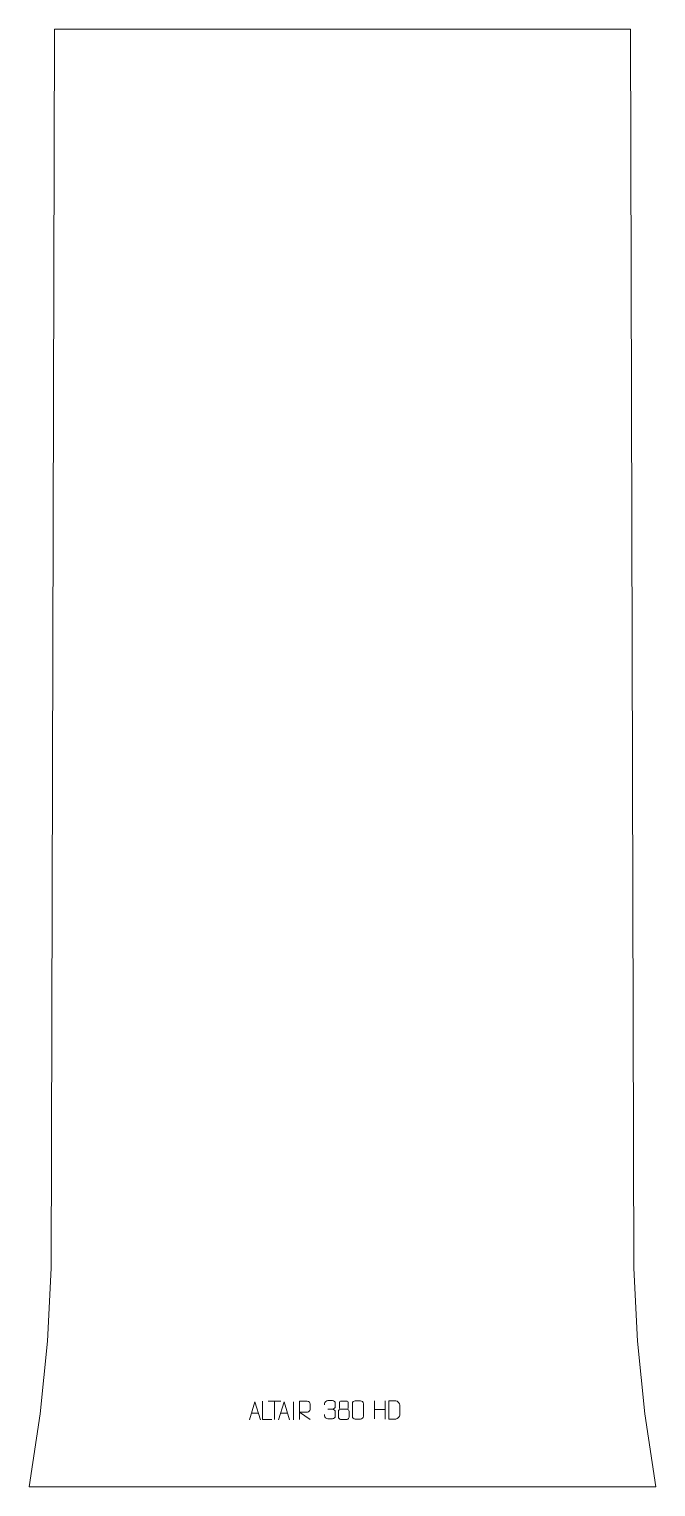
# Model space of a CAD drawing. Header units: millimetres. Extents: x -430 to 430, y -1365 to 635.
import ezdxf

# ---------------------------------------------------------------- set-up
doc = ezdxf.new("R2010")
doc.units = ezdxf.units.MM
doc.header["$MEASUREMENT"] = 0
doc.layers.add('layer 1', color=7, linetype='Continuous')

msp = doc.modelspace()

# ---------------------------------------------------------------- linework, layer by layer
at = {"layer": 'layer 1', "color": 242, "lineweight": 9}
msp.add_open_spline([(-405.0003, -1164.9992), (-405.0003, -1164.9992), (-399.9994, -1064.9997), (-399.9994, -1064.9997), (-399.9994, -1064.9997), (-399.9994, -1064.9997), (-395.3547, 634.9992), (-395.3547, 634.9992), (-395.3547, 634.9992), (-395.3547, 634.9992), (395.3547, 634.9992), (395.3547, 634.9992), (395.3547, 634.9992), (395.3547, 634.9992), (399.999, -1064.9997), (399.999, -1064.9997), (399.999, -1064.9997), (399.999, -1064.9997), (405.0003, -1164.9992), (405.0003, -1164.9992), (405.0003, -1164.9992), (405.0003, -1164.9992), (414.9996, -1264.9987), (414.9996, -1264.9987), (414.9996, -1264.9987), (414.9996, -1264.9987), (430.0002, -1364.9993), (430.0002, -1364.9993), (430.0002, -1364.9993), (430.0002, -1364.9993), (-430.0002, -1364.9993), (-430.0002, -1364.9993), (-430.0002, -1364.9993), (-430.0002, -1364.9993), (-414.9996, -1264.9987), (-414.9996, -1264.9987), (-414.9996, -1264.9987), (-414.9996, -1264.9987), (-405.0003, -1164.9992), (-405.0003, -1164.9992)], degree=3, knots=[0, 0, 0, 0, 0.090909091, 0.090909091, 0.090909091, 0.090909091, 0.181818182, 0.181818182, 0.181818182, 0.181818182, 0.272727273, 0.272727273, 0.272727273, 0.272727273, 0.363636364, 0.363636364, 0.363636364, 0.363636364, 0.454545455, 0.454545455, 0.454545455, 0.454545455, 0.545454545, 0.545454545, 0.545454545, 0.545454545, 0.636363636, 0.636363636, 0.636363636, 0.636363636, 0.727272727, 0.727272727, 0.727272727, 0.727272727, 0.818181818, 0.818181818, 0.818181818, 0.818181818, 1, 1, 1, 1], dxfattribs=at)
at = {"layer": 'layer 1', "color": 250, "lineweight": 9}
for points, knots in [([(-127.646, -1273.0943), (-127.646, -1273.0943), (-120.275, -1248.1408), (-120.275, -1248.1408), (-120.275, -1248.1408), (-120.275, -1248.1408), (-112.7051, -1273.0943), (-112.7051, -1273.0943)], [0, 0, 0, 0, 0.333333333, 0.333333333, 0.333333333, 0.333333333, 1, 1, 1, 1]), ([(-96.8294, -1272.5266), (-96.8294, -1272.5266), (-109.7785, -1272.5266), (-109.7785, -1272.5266), (-109.7785, -1272.5266), (-109.7785, -1272.5266), (-109.7785, -1247.573), (-109.7785, -1247.573)], [0, 0, 0, 0, 0.333333333, 0.333333333, 0.333333333, 0.333333333, 1, 1, 1, 1]), ([(-87.646, -1273.0943), (-87.646, -1273.0943), (-80.275, -1248.1408), (-80.275, -1248.1408), (-80.275, -1248.1408), (-80.275, -1248.1408), (-72.7051, -1273.0943), (-72.7051, -1273.0943)], [0, 0, 0, 0, 0.333333333, 0.333333333, 0.333333333, 0.333333333, 1, 1, 1, 1]), ([(-59.049, -1272.6031), (-59.049, -1272.6031), (-59.049, -1247.6496), (-59.049, -1247.6496), (-59.049, -1247.6496), (-55.4542, -1247.6496), (-51.8587, -1247.6496), (-48.2635, -1247.6496), (-48.2635, -1247.6496), (-45.9382, -1247.6873), (-44.3809, -1249.1773), (-44.385, -1251.5437), (-44.385, -1251.5437), (-44.3854, -1253.5792), (-44.3854, -1256.6386), (-44.385, -1258.6746), (-44.385, -1258.6746), (-44.3915, -1260.5501), (-46.2038, -1262.4919), (-48.2133, -1262.511), (-48.2133, -1262.511), (-48.2133, -1262.511), (-59.049, -1262.511), (-59.049, -1262.511), (-59.049, -1262.511), (-59.049, -1262.511), (-44.3943, -1272.6031), (-44.3943, -1272.6031)], [0, 0, 0, 0, 0.125, 0.125, 0.125, 0.125, 0.25, 0.25, 0.25, 0.25, 0.375, 0.375, 0.375, 0.375, 0.5, 0.5, 0.5, 0.5, 0.625, 0.625, 0.625, 0.625, 0.75, 0.75, 0.75, 0.75, 1, 1, 1, 1]), ([(-24.6685, -1252.2573), (-24.6685, -1252.2573), (-24.6685, -1250.4001), (-24.6685, -1250.4001), (-24.6685, -1250.4001), (-24.6828, -1248.6582), (-22.0183, -1246.5401), (-19.9592, -1246.5628), (-19.9592, -1246.5628), (-17.8951, -1246.5628), (-15.8311, -1246.5628), (-13.7674, -1246.5628), (-13.7674, -1246.5628), (-11.5729, -1246.554), (-9.9746, -1248.4008), (-9.9302, -1250.3129), (-9.9302, -1250.3129), (-9.9306, -1251.748), (-9.9306, -1253.1831), (-9.9302, -1254.6186), (-9.9302, -1254.6186), (-9.9788, -1256.2721), (-11.5814, -1258.5021), (-13.7797, -1258.4921), (-13.7797, -1258.4921), (-11.576, -1258.5033), (-9.968, -1260.3065), (-9.914, -1262.366), (-9.914, -1262.366), (-9.9144, -1264.1507), (-9.9144, -1265.9354), (-9.914, -1267.7205), (-9.914, -1267.7205), (-9.9039, -1269.7819), (-11.9588, -1271.545), (-13.7797, -1271.5369), (-13.7797, -1271.5369), (-15.845, -1271.5366), (-17.9102, -1271.5366), (-19.9758, -1271.5369), (-19.9758, -1271.5369), (-22.1444, -1271.5254), (-24.6754, -1269.1252), (-24.694, -1267.6634), (-24.694, -1267.6634), (-24.694, -1267.6634), (-24.694, -1265.7548), (-24.694, -1265.7548)], [0, 0, 0, 0, 0.076923077, 0.076923077, 0.076923077, 0.076923077, 0.153846154, 0.153846154, 0.153846154, 0.153846154, 0.230769231, 0.230769231, 0.230769231, 0.230769231, 0.307692308, 0.307692308, 0.307692308, 0.307692308, 0.384615385, 0.384615385, 0.384615385, 0.384615385, 0.461538462, 0.461538462, 0.461538462, 0.461538462, 0.538461538, 0.538461538, 0.538461538, 0.538461538, 0.615384615, 0.615384615, 0.615384615, 0.615384615, 0.692307692, 0.692307692, 0.692307692, 0.692307692, 0.769230769, 0.769230769, 0.769230769, 0.769230769, 0.846153846, 0.846153846, 0.846153846, 0.846153846, 1, 1, 1, 1]), ([(-5.6863, -1261.4554), (-5.6863, -1264.6262), (-5.6863, -1266.3283), (-5.6863, -1269.4997), (-5.6863, -1269.4997), (-5.6948, -1270.7216), (-3.9969, -1272.4143), (-2.7443, -1272.4228), (-2.7443, -1272.4228), (0.2388, -1272.4225), (3.2221, -1272.4225), (6.2055, -1272.4228), (6.2055, -1272.4228), (7.5288, -1272.4111), (9.1492, -1270.7895), (9.1381, -1269.4903), (9.1381, -1269.4903), (9.1378, -1266.3221), (9.1378, -1264.6233), (9.1381, -1261.4554), (9.1381, -1261.4554), (9.0684, -1260.075), (7.4906, -1258.4964), (6.1852, -1258.5025), (6.1852, -1258.5025), (3.2086, -1258.5028), (0.232, -1258.5028), (-2.7443, -1258.5025), (-2.7443, -1258.5025), (-3.8238, -1258.4961), (-5.6701, -1260.075), (-5.6863, -1261.4554)], [0, 0, 0, 0, 0.111111111, 0.111111111, 0.111111111, 0.111111111, 0.222222222, 0.222222222, 0.222222222, 0.222222222, 0.333333333, 0.333333333, 0.333333333, 0.333333333, 0.444444444, 0.444444444, 0.444444444, 0.444444444, 0.555555556, 0.555555556, 0.555555556, 0.555555556, 0.666666667, 0.666666667, 0.666666667, 0.666666667, 0.777777778, 0.777777778, 0.777777778, 0.777777778, 1, 1, 1, 1]), ([(-4.2275, -1248.9372), (-4.2275, -1251.1502), (-4.2275, -1254.8325), (-4.2275, -1257.0458), (-4.2275, -1257.0458), (-4.2125, -1257.5532), (-3.4051, -1258.4846), (-2.705, -1258.4834), (-2.705, -1258.4834), (0.2649, -1258.4832), (3.2351, -1258.5681), (6.2055, -1258.5684), (6.2055, -1258.5684), (7.0026, -1258.5642), (7.7233, -1257.7739), (7.7207, -1257.0532), (7.7207, -1257.0532), (7.7204, -1254.8372), (7.7204, -1251.1525), (7.7207, -1248.9372), (7.7207, -1248.9372), (7.7022, -1248.2264), (7.0908, -1247.466), (6.2569, -1247.4734), (6.2569, -1247.4734), (3.2398, -1247.4737), (0.2229, -1247.4737), (-2.7937, -1247.4734), (-2.7937, -1247.4734), (-3.4201, -1247.4658), (-4.2442, -1248.1768), (-4.2275, -1248.9372)], [0, 0, 0, 0, 0.111111111, 0.111111111, 0.111111111, 0.111111111, 0.222222222, 0.222222222, 0.222222222, 0.222222222, 0.333333333, 0.333333333, 0.333333333, 0.333333333, 0.444444444, 0.444444444, 0.444444444, 0.444444444, 0.555555556, 0.555555556, 0.555555556, 0.555555556, 0.666666667, 0.666666667, 0.666666667, 0.666666667, 0.777777778, 0.777777778, 0.777777778, 0.777777778, 1, 1, 1, 1]), ([(17.5587, -1247.0032), (19.9248, -1247.0032), (22.2913, -1247.0032), (24.6578, -1247.0032), (24.6578, -1247.0032), (26.6383, -1246.9676), (28.6643, -1248.4619), (28.6914, -1250.904), (28.6914, -1250.904), (28.691, -1256.6614), (28.691, -1262.4192), (28.6914, -1268.1774), (28.6914, -1268.1774), (28.5493, -1270.505), (26.8429, -1271.9873), (24.6578, -1271.9981), (24.6578, -1271.9981), (22.2854, -1271.9977), (19.913, -1271.9977), (17.541, -1271.9981), (17.541, -1271.9981), (15.5825, -1272.1037), (13.5761, -1270.2158), (13.5875, -1268.1948), (13.5875, -1268.1948), (13.5879, -1262.4142), (13.5879, -1256.6339), (13.5875, -1250.8541), (13.5875, -1250.8541), (13.5918, -1248.7121), (15.3689, -1246.9896), (17.5587, -1247.0032)], [0, 0, 0, 0, 0.111111111, 0.111111111, 0.111111111, 0.111111111, 0.222222222, 0.222222222, 0.222222222, 0.222222222, 0.333333333, 0.333333333, 0.333333333, 0.333333333, 0.444444444, 0.444444444, 0.444444444, 0.444444444, 0.555555556, 0.555555556, 0.555555556, 0.555555556, 0.666666667, 0.666666667, 0.666666667, 0.666666667, 0.777777778, 0.777777778, 0.777777778, 0.777777778, 1, 1, 1, 1]), ([(63.7471, -1271.9511), (66.0789, -1271.9507), (71.0291, -1271.9747), (73.3606, -1271.975), (73.3606, -1271.975), (75.2856, -1272.0804), (78.6042, -1268.5388), (78.593, -1266.5215), (78.593, -1266.5215), (78.5926, -1260.7514), (78.5926, -1258.5817), (78.593, -1252.8124), (78.593, -1252.8124), (78.5887, -1250.6743), (75.2142, -1247.0142), (73.0618, -1247.0277), (73.0618, -1247.0277), (70.7361, -1247.0277), (66.0118, -1247.0277), (63.6857, -1247.0277), (63.6857, -1247.0277), (63.6861, -1252.7746), (63.7474, -1266.2038), (63.7471, -1271.9511)], [0, 0, 0, 0, 0.142857143, 0.142857143, 0.142857143, 0.142857143, 0.285714286, 0.285714286, 0.285714286, 0.285714286, 0.428571429, 0.428571429, 0.428571429, 0.428571429, 0.571428571, 0.571428571, 0.571428571, 0.571428571, 0.714285714, 0.714285714, 0.714285714, 0.714285714, 1, 1, 1, 1])]:
    msp.add_open_spline(points, degree=3, knots=knots, dxfattribs=at)
for points in [[(-101.7975, -1247.5965), (-101.7975, -1247.5965), (-84.8103, -1247.5965), (-84.8103, -1247.5965)], [(-93.3037, -1272.5265), (-93.3037, -1272.5265), (-93.3037, -1247.573), (-93.3037, -1247.573)], [(-67.1755, -1248.1305), (-67.1755, -1248.1305), (-67.1755, -1273.1046), (-67.1755, -1273.1046)], [(-19.9588, -1258.5025), (-19.9588, -1258.5025), (-13.7624, -1258.5025), (-13.7624, -1258.5025)], [(43.8177, -1247.0257), (43.8177, -1247.0257), (43.8177, -1271.8032), (43.8177, -1271.8032)], [(43.8177, -1258.908), (43.8177, -1258.908), (58.461, -1258.9076), (58.461, -1258.9076)], [(58.461, -1247.0257), (58.461, -1247.0257), (58.461, -1271.9792), (58.461, -1271.9792)], [(-124.9234, -1263.8449), (-124.9234, -1263.8449), (-115.4277, -1263.8449), (-115.4277, -1263.8449)], [(-84.9234, -1263.8449), (-84.9234, -1263.8449), (-75.4277, -1263.8449), (-75.4277, -1263.8449)]]:
    msp.add_open_spline(points, degree=3, dxfattribs=at)

doc.saveas('drawing.dxf')
